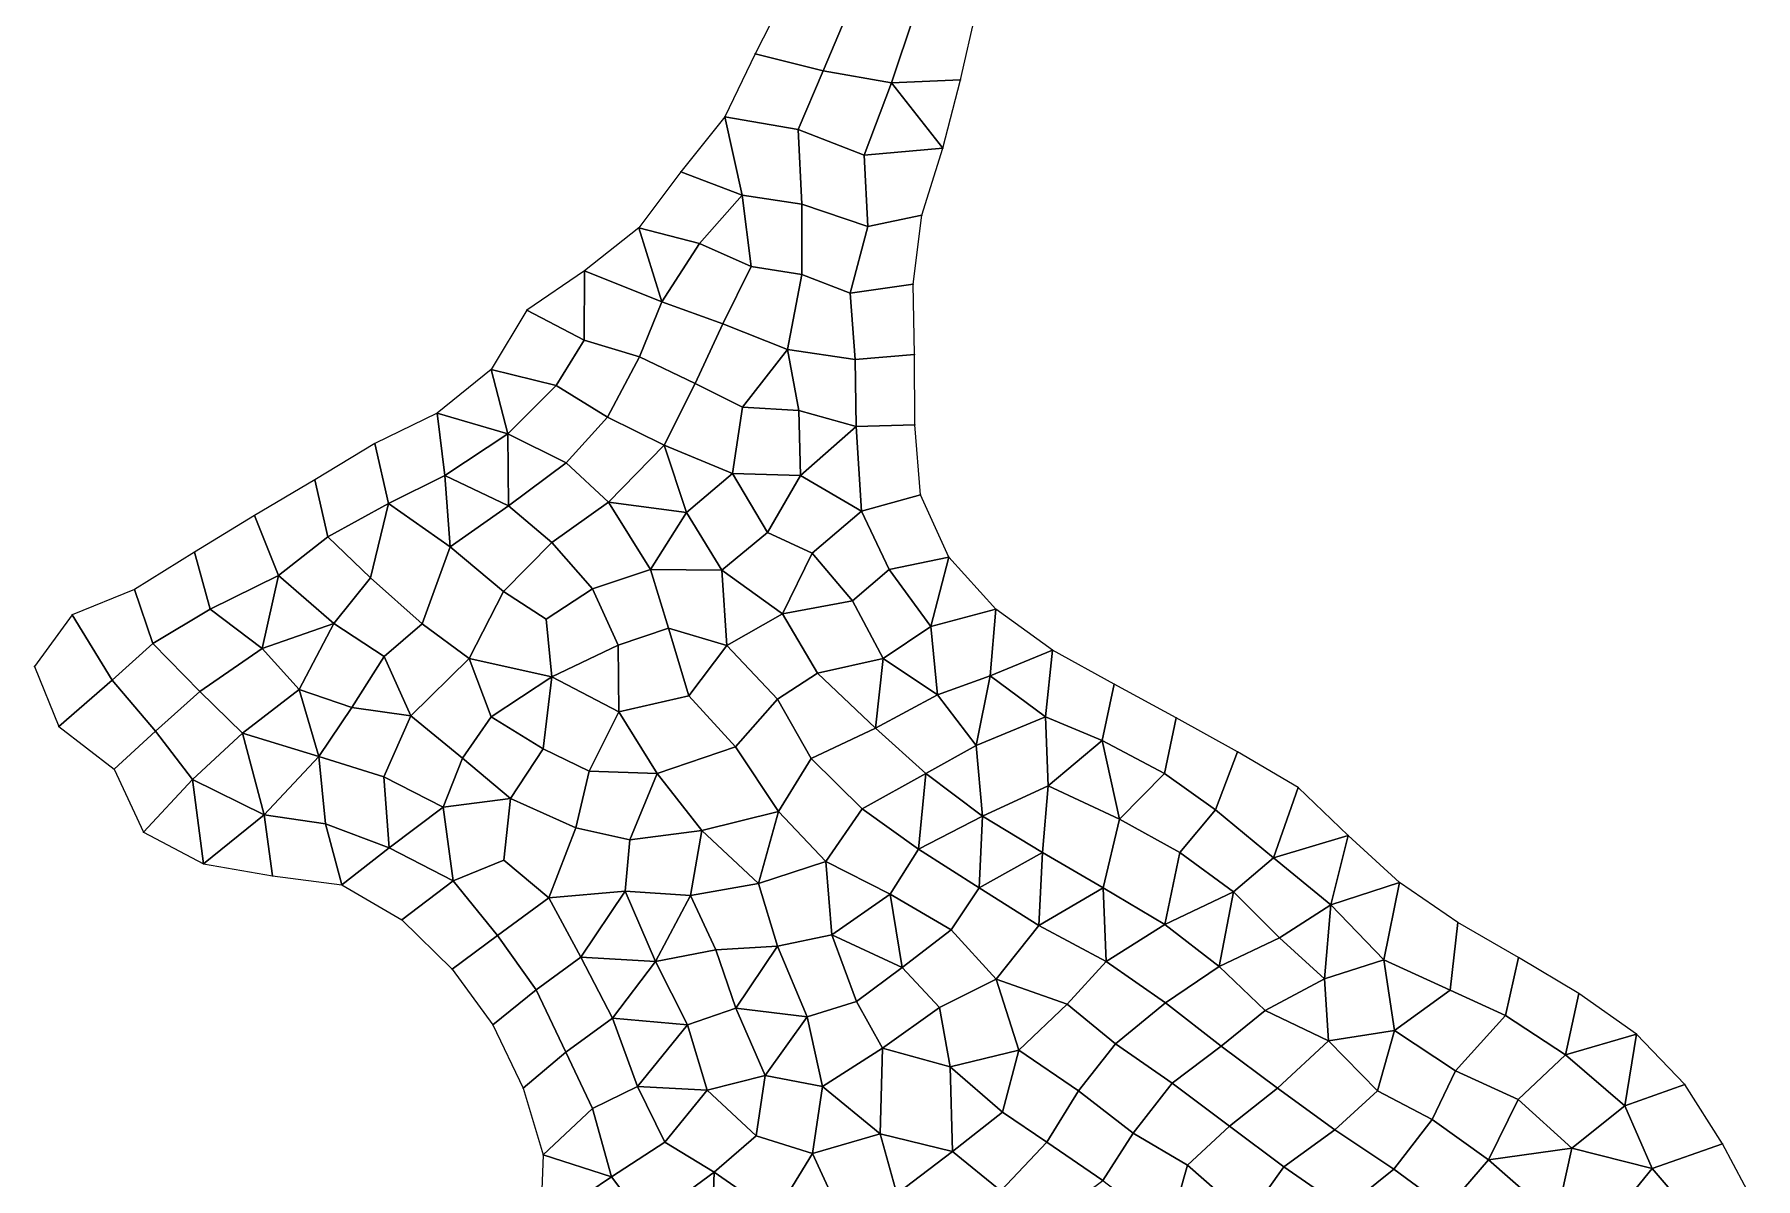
# Model space of a CAD drawing. Extents: x 727294 to 731543, y 8575035 to 8579824.
# Drawn here: x 728320.4 to 728809.6, y 8576344.3 to 8576669.4 of the extents above; entities that cross this region are included whole.
import ezdxf

# ---------------------------------------------------------------- set-up
doc = ezdxf.new("R2010")
doc.units = 0
for name, color, linetype in [('MESH_BOUND', 25, 'CONTINUOUS'), ('MESH_ELEMS', 250, 'CONTINUOUS'), ('MESH_NODES', 18, 'CONTINUOUS')]:
    doc.layers.add(name, color=color, linetype=linetype)

msp = doc.modelspace()

# ---------------------------------------------------------------- linework, layer by layer
at = {"layer": 'MESH_BOUND', "color": 25}
for points in [[(728534.24, 8576681.59, 38.17), (728525.22, 8576663.92, 38.17)], [(728583.65, 8576656.45, 34.54), (728588.06, 8576675.96, 34.97)], [(728525.22, 8576663.92, 38.17), (728516.64, 8576645.94, 38.17)], [(728578.57, 8576637.11, 33.85), (728583.65, 8576656.45, 34.54)], [(728516.64, 8576645.94, 38.17), (728504.17, 8576630.36, 38.17)], [(728572.63, 8576618.02, 34.64), (728578.57, 8576637.11, 33.85)], [(728504.17, 8576630.36, 38.17), (728492.21, 8576614.46, 38.17)], [(728570.19, 8576598.43, 35.45), (728572.63, 8576618.02, 34.64)], [(728492.21, 8576614.46, 38.17), (728476.78, 8576602.19, 38.17)], [(728476.78, 8576602.19, 38.17), (728460.33, 8576591.06, 38.17)], [(728570.52, 8576578.43, 36.17), (728570.19, 8576598.43, 35.45)], [(728460.33, 8576591.06, 38.17), (728450.26, 8576574.16, 38.17)], [(728570.66, 8576558.43, 37.2), (728570.52, 8576578.43, 36.17)], [(728450.26, 8576574.16, 38.17), (728434.88, 8576561.75, 38.17)], [(728434.88, 8576561.75, 38.17), (728417.2, 8576553.18, 38.17)], [(728572.26, 8576538.54, 38.16), (728570.66, 8576558.43, 37.2)], [(728417.2, 8576553.18, 38.17), (728400.13, 8576542.86, 38.17)], [(728400.13, 8576542.86, 38.17), (728382.93, 8576532.73, 38.17)], [(728580.3, 8576520.87, 38.17), (728572.26, 8576538.54, 38.16)], [(728382.93, 8576532.73, 38.17), (728365.88, 8576522.28, 38.17)], [(728365.88, 8576522.28, 38.17), (728348.91, 8576511.68, 38.17)], [(728593.68, 8576506.11, 38.08), (728580.3, 8576520.87, 38.17)], [(728348.91, 8576511.68, 38.17), (728331.19, 8576504.53, 38.17)], [(728331.19, 8576504.53, 38.17), (728320.42, 8576489.77, 38.17)], [(728609.8, 8576494.49, 38.17), (728593.68, 8576506.11, 38.08)], [(728627.31, 8576484.84, 38.17), (728609.8, 8576494.49, 38.17)], [(728320.42, 8576489.77, 38.17), (728327.36, 8576472.81, 38.17)], [(728644.87, 8576475.26, 38.17), (728627.31, 8576484.84, 38.17)], [(728662.36, 8576465.57, 38.17), (728644.87, 8576475.26, 38.17)], [(728327.36, 8576472.81, 38.17), (728343.11, 8576460.69, 38.17)], [(728679.62, 8576455.47, 38.17), (728662.36, 8576465.57, 38.17)], [(728343.11, 8576460.69, 38.17), (728351.38, 8576442.78, 38.17)], [(728693.82, 8576441.82, 38.17), (728679.62, 8576455.47, 38.17)], [(728351.38, 8576442.78, 38.17), (728368.47, 8576433.79, 38.17)], [(728708.42, 8576428.41, 38.17), (728693.82, 8576441.82, 38.17)], [(728368.47, 8576433.79, 38.17), (728388.08, 8576430.32, 38.17)], [(728388.08, 8576430.32, 38.17), (728407.81, 8576427.78, 38.17)], [(728407.81, 8576427.78, 38.17), (728424.88, 8576417.88, 38.17)], [(728724.92, 8576417.13, 38.17), (728708.42, 8576428.41, 38.17)], [(728424.88, 8576417.88, 38.17), (728439.13, 8576403.86, 38.17)], [(728742.24, 8576407.16, 38.17), (728724.92, 8576417.13, 38.17)], [(728759.39, 8576396.89, 38.17), (728742.24, 8576407.16, 38.17)], [(728439.13, 8576403.86, 38.17), (728450.73, 8576387.98, 38.17)], [(728775.7, 8576385.34, 38.17), (728759.39, 8576396.89, 38.17)], [(728450.73, 8576387.98, 38.17), (728459.29, 8576370.01, 38.17)], [(728789.47, 8576371.05, 38.17), (728775.7, 8576385.34, 38.17)], [(728800.16, 8576354.23, 38.17), (728789.47, 8576371.05, 38.17)], [(728459.29, 8576370.01, 38.17), (728465, 8576351.09, 38.17)], [(728465, 8576351.09, 38.17), (728464.26, 8576331.22, 38.17)], [(728809.59, 8576336.59, 38.17), (728800.16, 8576354.23, 38.17)]]:
    msp.add_polyline3d(points, dxfattribs=at)
at = {"layer": 'MESH_ELEMS', "color": 179}
for points in [[(728544.61, 8576659.05, 35.51), (728552.16, 8576676.9, 35.82), (728534.24, 8576681.59, 38.17), (728525.22, 8576663.92, 38.17)], [(728564.04, 8576655.64, 36.43), (728570.48, 8576674.85, 34.1), (728552.16, 8576676.9, 35.82), (728544.61, 8576659.05, 35.51)], [(728583.65, 8576656.45, 34.54), (728588.06, 8576675.96, 34.97), (728570.48, 8576674.85, 34.1), (728564.04, 8576655.64, 36.43)], [(728537.49, 8576642.39, 35.45), (728544.61, 8576659.05, 35.51), (728525.22, 8576663.92, 38.17), (728516.64, 8576645.94, 38.17)], [(728556.24, 8576635.09, 38.11), (728564.04, 8576655.64, 36.43), (728544.61, 8576659.05, 35.51), (728537.49, 8576642.39, 35.45)], [(728564.04, 8576655.64, 36.43), (728556.24, 8576635.09, 38.11), (728578.57, 8576637.11, 33.85), (728564.04, 8576655.64, 36.43)], [(728578.57, 8576637.11, 33.85), (728583.65, 8576656.45, 34.54), (728564.04, 8576655.64, 36.43), (728578.57, 8576637.11, 33.85)], [(728516.64, 8576645.94, 38.17), (728504.17, 8576630.36, 38.17), (728521.61, 8576623.7, 36.5), (728516.64, 8576645.94, 38.17)], [(728521.61, 8576623.7, 36.5), (728538.53, 8576621.17, 35.48), (728537.49, 8576642.39, 35.45), (728516.64, 8576645.94, 38.17)], [(728538.53, 8576621.17, 35.48), (728557.25, 8576614.8, 36.36), (728556.24, 8576635.09, 38.11), (728537.49, 8576642.39, 35.45)], [(728572.63, 8576618.02, 34.64), (728578.57, 8576637.11, 33.85), (728556.24, 8576635.09, 38.11), (728557.25, 8576614.8, 36.36)], [(728509.43, 8576609.96, 38.15), (728521.61, 8576623.7, 36.5), (728504.17, 8576630.36, 38.17), (728492.21, 8576614.46, 38.17)], [(728521.61, 8576623.7, 36.5), (728509.43, 8576609.96, 38.15), (728524.08, 8576603.5, 34.96), (728521.61, 8576623.7, 36.5)], [(728538.53, 8576621.17, 35.48), (728521.61, 8576623.7, 36.5), (728524.08, 8576603.5, 34.96), (728538.55, 8576601.15, 34.78)], [(728538.55, 8576601.15, 34.78), (728552.31, 8576595.86, 37.65), (728557.25, 8576614.8, 36.36), (728538.53, 8576621.17, 35.48)], [(728557.25, 8576614.8, 36.36), (728552.31, 8576595.86, 37.65), (728570.19, 8576598.43, 35.45), (728572.63, 8576618.02, 34.64)], [(728498.71, 8576593.4, 38.15), (728492.21, 8576614.46, 38.17), (728476.78, 8576602.19, 38.17), (728498.71, 8576593.4, 38.15)], [(728492.21, 8576614.46, 38.17), (728498.71, 8576593.4, 38.15), (728509.43, 8576609.96, 38.15), (728492.21, 8576614.46, 38.17)], [(728516.1, 8576587.2, 35.23), (728524.08, 8576603.5, 34.96), (728509.43, 8576609.96, 38.15), (728498.71, 8576593.4, 38.15)], [(728476.78, 8576602.19, 38.17), (728460.33, 8576591.06, 38.17), (728476.71, 8576582.49, 38.17), (728476.78, 8576602.19, 38.17)], [(728476.71, 8576582.49, 38.17), (728492.43, 8576577.78, 35.6), (728498.71, 8576593.4, 38.15), (728476.78, 8576602.19, 38.17)], [(728534.45, 8576579.87, 34.72), (728538.55, 8576601.15, 34.78), (728524.08, 8576603.5, 34.96), (728516.1, 8576587.2, 35.23)], [(728552.31, 8576595.86, 37.65), (728538.55, 8576601.15, 34.78), (728534.45, 8576579.87, 34.72), (728553.64, 8576577.05, 37.8)], [(728570.52, 8576578.43, 36.17), (728570.19, 8576598.43, 35.45), (728552.31, 8576595.86, 37.65), (728553.64, 8576577.05, 37.8)], [(728468.69, 8576569.67, 38.16), (728476.71, 8576582.49, 38.17), (728460.33, 8576591.06, 38.17), (728450.26, 8576574.16, 38.17)], [(728492.43, 8576577.78, 35.6), (728508.17, 8576570.25, 35.05), (728516.1, 8576587.2, 35.23), (728498.71, 8576593.4, 38.15)], [(728521.64, 8576563.52, 35.15), (728534.45, 8576579.87, 34.72), (728516.1, 8576587.2, 35.23), (728508.17, 8576570.25, 35.05)], [(728483.34, 8576560.69, 35.64), (728492.43, 8576577.78, 35.6), (728476.71, 8576582.49, 38.17), (728468.69, 8576569.67, 38.16)], [(728499.38, 8576552.68, 35.4), (728508.17, 8576570.25, 35.05), (728492.43, 8576577.78, 35.6), (728483.34, 8576560.69, 35.64)], [(728534.45, 8576579.87, 34.72), (728521.64, 8576563.52, 35.15), (728537.64, 8576562.5, 34.74), (728534.45, 8576579.87, 34.72)], [(728537.64, 8576562.5, 34.74), (728553.99, 8576558, 38.07), (728553.64, 8576577.05, 37.8), (728534.45, 8576579.87, 34.72)], [(728570.66, 8576558.43, 37.2), (728570.52, 8576578.43, 36.17), (728553.64, 8576577.05, 37.8), (728553.99, 8576558, 38.07)], [(728454.99, 8576555.89, 38.12), (728450.26, 8576574.16, 38.17), (728434.88, 8576561.75, 38.17), (728454.99, 8576555.89, 38.12)], [(728450.26, 8576574.16, 38.17), (728454.99, 8576555.89, 38.12), (728468.69, 8576569.67, 38.16), (728450.26, 8576574.16, 38.17)], [(728471.52, 8576547.67, 35.75), (728483.34, 8576560.69, 35.64), (728468.69, 8576569.67, 38.16), (728454.99, 8576555.89, 38.12)], [(728499.38, 8576552.68, 35.4), (728518.8, 8576544.66, 34.99), (728521.64, 8576563.52, 35.15), (728508.17, 8576570.25, 35.05)], [(728437.03, 8576544.11, 38.17), (728434.88, 8576561.75, 38.17), (728417.2, 8576553.18, 38.17), (728421.04, 8576536.14, 38.17)], [(728434.88, 8576561.75, 38.17), (728437.03, 8576544.11, 38.17), (728454.99, 8576555.89, 38.12), (728434.88, 8576561.75, 38.17)], [(728538.12, 8576544.06, 35.57), (728537.64, 8576562.5, 34.74), (728521.64, 8576563.52, 35.15), (728518.8, 8576544.66, 34.99)], [(728538.12, 8576544.06, 35.57), (728553.99, 8576558, 38.07), (728537.64, 8576562.5, 34.74), (728538.12, 8576544.06, 35.57)], [(728483.34, 8576560.69, 35.64), (728471.52, 8576547.67, 35.75), (728483.54, 8576536.5, 35.75), (728499.38, 8576552.68, 35.4)], [(728555.48, 8576533.91, 38.11), (728553.99, 8576558, 38.07), (728538.12, 8576544.06, 35.57), (728555.48, 8576533.91, 38.11)], [(728572.26, 8576538.54, 38.16), (728570.66, 8576558.43, 37.2), (728553.99, 8576558, 38.07), (728555.48, 8576533.91, 38.11)], [(728400.13, 8576542.86, 38.17), (728403.81, 8576526.65, 38.17), (728421.04, 8576536.14, 38.17), (728417.2, 8576553.18, 38.17)], [(728454.99, 8576555.89, 38.12), (728437.03, 8576544.11, 38.17), (728455.16, 8576535.46, 35.99), (728454.99, 8576555.89, 38.12)], [(728455.16, 8576535.46, 35.99), (728471.52, 8576547.67, 35.75), (728454.99, 8576555.89, 38.12), (728455.16, 8576535.46, 35.99)], [(728499.38, 8576552.68, 35.4), (728483.54, 8576536.5, 35.75), (728505.75, 8576533.56, 35.22), (728499.38, 8576552.68, 35.4)], [(728499.38, 8576552.68, 35.4), (728505.75, 8576533.56, 35.22), (728518.8, 8576544.66, 34.99), (728499.38, 8576552.68, 35.4)], [(728467.48, 8576525.06, 35.63), (728483.54, 8576536.5, 35.75), (728471.52, 8576547.67, 35.75), (728455.16, 8576535.46, 35.99)], [(728382.93, 8576532.73, 38.17), (728389.83, 8576515.7, 38.17), (728403.81, 8576526.65, 38.17), (728400.13, 8576542.86, 38.17)], [(728438.6, 8576523.8, 37.67), (728437.03, 8576544.11, 38.17), (728421.04, 8576536.14, 38.17), (728438.6, 8576523.8, 37.67)], [(728438.6, 8576523.8, 37.67), (728455.16, 8576535.46, 35.99), (728437.03, 8576544.11, 38.17), (728438.6, 8576523.8, 37.67)], [(728528.81, 8576527.9, 35.21), (728518.8, 8576544.66, 34.99), (728505.75, 8576533.56, 35.22), (728515.76, 8576517.15, 35.17)], [(728518.8, 8576544.66, 34.99), (728528.81, 8576527.9, 35.21), (728538.12, 8576544.06, 35.57), (728518.8, 8576544.66, 34.99)], [(728538.12, 8576544.06, 35.57), (728528.81, 8576527.9, 35.21), (728541.49, 8576521.97, 35.83), (728555.48, 8576533.91, 38.11)], [(728563.35, 8576517.41, 38.16), (728580.3, 8576520.87, 38.17), (728572.26, 8576538.54, 38.16), (728555.48, 8576533.91, 38.11)], [(728365.88, 8576522.28, 38.17), (728370.41, 8576506.11, 38.17), (728389.83, 8576515.7, 38.17), (728382.93, 8576532.73, 38.17)], [(728415.98, 8576515, 38.17), (728421.04, 8576536.14, 38.17), (728403.81, 8576526.65, 38.17), (728415.98, 8576515, 38.17)], [(728438.6, 8576523.8, 37.67), (728421.04, 8576536.14, 38.17), (728415.98, 8576515, 38.17), (728430.66, 8576501.95, 37.78)], [(728453.73, 8576511.14, 35.61), (728467.48, 8576525.06, 35.63), (728455.16, 8576535.46, 35.99), (728438.6, 8576523.8, 37.67)], [(728479.08, 8576511.89, 35.48), (728495.49, 8576517.33, 35.4), (728483.54, 8576536.5, 35.75), (728467.48, 8576525.06, 35.63)], [(728505.75, 8576533.56, 35.22), (728483.54, 8576536.5, 35.75), (728495.49, 8576517.33, 35.4), (728505.75, 8576533.56, 35.22)], [(728515.76, 8576517.15, 35.17), (728505.75, 8576533.56, 35.22), (728495.49, 8576517.33, 35.4), (728515.76, 8576517.15, 35.17)], [(728563.35, 8576517.41, 38.16), (728555.48, 8576533.91, 38.11), (728541.49, 8576521.97, 35.83), (728552.91, 8576508.48, 37.7)], [(728533.06, 8576504.75, 35.67), (728541.49, 8576521.97, 35.83), (728528.81, 8576527.9, 35.21), (728515.76, 8576517.15, 35.17)], [(728370.41, 8576506.11, 38.17), (728365.88, 8576522.28, 38.17), (728348.91, 8576511.68, 38.17), (728354.04, 8576496.38, 38.17)], [(728405.48, 8576502.06, 38.17), (728415.98, 8576515, 38.17), (728403.81, 8576526.65, 38.17), (728389.83, 8576515.7, 38.17)], [(728430.66, 8576501.95, 37.78), (728443.97, 8576492.1, 35.64), (728453.73, 8576511.14, 35.61), (728438.6, 8576523.8, 37.67)], [(728465.91, 8576503.22, 35.55), (728479.08, 8576511.89, 35.48), (728467.48, 8576525.06, 35.63), (728453.73, 8576511.14, 35.61)], [(728479.08, 8576511.89, 35.48), (728486.36, 8576495.83, 35.81), (728500.67, 8576500.72, 35.85), (728495.49, 8576517.33, 35.4)], [(728515.76, 8576517.15, 35.17), (728495.49, 8576517.33, 35.4), (728500.67, 8576500.72, 35.85), (728517.25, 8576495.77, 35.8)], [(728533.06, 8576504.75, 35.67), (728552.91, 8576508.48, 37.7), (728541.49, 8576521.97, 35.83), (728533.06, 8576504.75, 35.67)], [(728575.17, 8576501.16, 38.05), (728563.35, 8576517.41, 38.16), (728552.91, 8576508.48, 37.7), (728561.64, 8576492.06, 35.32)], [(728563.35, 8576517.41, 38.16), (728575.17, 8576501.16, 38.05), (728580.3, 8576520.87, 38.17), (728563.35, 8576517.41, 38.16)], [(728575.17, 8576501.16, 38.05), (728593.68, 8576506.11, 38.08), (728580.3, 8576520.87, 38.17), (728575.17, 8576501.16, 38.05)], [(728385.16, 8576494.97, 38.17), (728389.83, 8576515.7, 38.17), (728370.41, 8576506.11, 38.17), (728385.16, 8576494.97, 38.17)], [(728385.16, 8576494.97, 38.17), (728405.48, 8576502.06, 38.17), (728389.83, 8576515.7, 38.17), (728385.16, 8576494.97, 38.17)], [(728415.98, 8576515, 38.17), (728405.48, 8576502.06, 38.17), (728419.85, 8576492.63, 38.17), (728430.66, 8576501.95, 37.78)], [(728533.06, 8576504.75, 35.67), (728515.76, 8576517.15, 35.17), (728517.25, 8576495.77, 35.8), (728533.06, 8576504.75, 35.67)], [(728354.04, 8576496.38, 38.17), (728348.91, 8576511.68, 38.17), (728331.19, 8576504.53, 38.17), (728342.54, 8576485.89, 38.17)], [(728465.91, 8576503.22, 35.55), (728453.73, 8576511.14, 35.61), (728443.97, 8576492.1, 35.64), (728467.44, 8576486.92, 35.83)], [(728465.91, 8576503.22, 35.55), (728467.44, 8576486.92, 35.83), (728486.36, 8576495.83, 35.81), (728479.08, 8576511.89, 35.48)], [(728552.91, 8576508.48, 37.7), (728533.06, 8576504.75, 35.67), (728542.96, 8576487.88, 35.79), (728561.64, 8576492.06, 35.32)], [(728342.54, 8576485.89, 38.17), (728331.19, 8576504.53, 38.17), (728320.42, 8576489.77, 38.17), (728327.36, 8576472.81, 38.17)], [(728367.44, 8576482.73, 38.17), (728385.16, 8576494.97, 38.17), (728370.41, 8576506.11, 38.17), (728354.04, 8576496.38, 38.17)], [(728531.58, 8576480.52, 35.88), (728542.96, 8576487.88, 35.79), (728533.06, 8576504.75, 35.67), (728517.25, 8576495.77, 35.8)], [(728592.03, 8576487.18, 38.15), (728593.68, 8576506.11, 38.08), (728575.17, 8576501.16, 38.05), (728577.11, 8576481.75, 35.25)], [(728609.8, 8576494.49, 38.17), (728593.68, 8576506.11, 38.08), (728592.03, 8576487.18, 38.15), (728609.8, 8576494.49, 38.17)], [(728385.16, 8576494.97, 38.17), (728395.67, 8576483.26, 38.17), (728405.48, 8576502.06, 38.17), (728385.16, 8576494.97, 38.17)], [(728419.85, 8576492.63, 38.17), (728405.48, 8576502.06, 38.17), (728395.67, 8576483.26, 38.17), (728410.61, 8576478.2, 38.17)], [(728443.97, 8576492.1, 35.64), (728430.66, 8576501.95, 37.78), (728419.85, 8576492.63, 38.17), (728427.42, 8576475.84, 38.17)], [(728486.36, 8576495.83, 35.81), (728486.53, 8576476.98, 35.87), (728506.39, 8576481.44, 35.88), (728500.67, 8576500.72, 35.85)], [(728506.39, 8576481.44, 35.88), (728517.25, 8576495.77, 35.8), (728500.67, 8576500.72, 35.85), (728506.39, 8576481.44, 35.88)], [(728577.11, 8576481.75, 35.25), (728575.17, 8576501.16, 38.05), (728561.64, 8576492.06, 35.32), (728577.11, 8576481.75, 35.25)], [(728354.8, 8576471.41, 38.17), (728367.44, 8576482.73, 38.17), (728354.04, 8576496.38, 38.17), (728342.54, 8576485.89, 38.17)], [(728379.53, 8576470.89, 38.17), (728395.67, 8576483.26, 38.17), (728385.16, 8576494.97, 38.17), (728367.44, 8576482.73, 38.17)], [(728486.36, 8576495.83, 35.81), (728467.44, 8576486.92, 35.83), (728486.53, 8576476.98, 35.87), (728486.36, 8576495.83, 35.81)], [(728531.58, 8576480.52, 35.88), (728517.25, 8576495.77, 35.8), (728506.39, 8576481.44, 35.88), (728519.69, 8576466.97, 36.02)], [(728607.75, 8576475.54, 38.17), (728609.8, 8576494.49, 38.17), (728592.03, 8576487.18, 38.15), (728607.75, 8576475.54, 38.17)], [(728607.75, 8576475.54, 38.17), (728623.89, 8576468.75, 38.17), (728627.31, 8576484.84, 38.17), (728609.8, 8576494.49, 38.17)], [(728419.85, 8576492.63, 38.17), (728410.61, 8576478.2, 38.17), (728427.42, 8576475.84, 38.17), (728419.85, 8576492.63, 38.17)], [(728427.42, 8576475.84, 38.17), (728442.06, 8576463.76, 38.06), (728450.19, 8576475.48, 35.91), (728443.97, 8576492.1, 35.64)], [(728467.44, 8576486.92, 35.83), (728443.97, 8576492.1, 35.64), (728450.19, 8576475.48, 35.91), (728467.44, 8576486.92, 35.83)], [(728559.51, 8576472.34, 35.24), (728561.64, 8576492.06, 35.32), (728542.96, 8576487.88, 35.79), (728559.51, 8576472.34, 35.24)], [(728561.64, 8576492.06, 35.32), (728559.51, 8576472.34, 35.24), (728577.11, 8576481.75, 35.25), (728561.64, 8576492.06, 35.32)], [(728342.54, 8576485.89, 38.17), (728327.36, 8576472.81, 38.17), (728343.11, 8576460.69, 38.17), (728354.8, 8576471.41, 38.17)], [(728395.67, 8576483.26, 38.17), (728379.53, 8576470.89, 38.17), (728401.26, 8576464.29, 38.17), (728395.67, 8576483.26, 38.17)], [(728401.26, 8576464.29, 38.17), (728410.61, 8576478.2, 38.17), (728395.67, 8576483.26, 38.17), (728401.26, 8576464.29, 38.17)], [(728450.19, 8576475.48, 35.91), (728465, 8576466.47, 35.87), (728467.44, 8576486.92, 35.83), (728450.19, 8576475.48, 35.91)], [(728465, 8576466.47, 35.87), (728478.08, 8576460.06, 35.88), (728486.53, 8576476.98, 35.87), (728467.44, 8576486.92, 35.83)], [(728541.16, 8576463.65, 35.97), (728559.51, 8576472.34, 35.24), (728542.96, 8576487.88, 35.79), (728531.58, 8576480.52, 35.88)], [(728577.11, 8576481.75, 35.25), (728588.09, 8576467.34, 37.06), (728592.03, 8576487.18, 38.15), (728577.11, 8576481.75, 35.25)], [(728607.75, 8576475.54, 38.17), (728592.03, 8576487.18, 38.15), (728588.09, 8576467.34, 37.06), (728607.75, 8576475.54, 38.17)], [(728623.89, 8576468.75, 38.17), (728641.63, 8576459.4, 38.17), (728644.87, 8576475.26, 38.17), (728627.31, 8576484.84, 38.17)], [(728354.8, 8576471.41, 38.17), (728365.32, 8576457.68, 38.17), (728379.53, 8576470.89, 38.17), (728367.44, 8576482.73, 38.17)], [(728419.76, 8576458.49, 38.17), (728427.42, 8576475.84, 38.17), (728410.61, 8576478.2, 38.17), (728401.26, 8576464.29, 38.17)], [(728497.42, 8576459.39, 35.87), (728519.69, 8576466.97, 36.02), (728506.39, 8576481.44, 35.88), (728486.53, 8576476.98, 35.87)], [(728519.69, 8576466.97, 36.02), (728531.9, 8576448.61, 36.15), (728541.16, 8576463.65, 35.97), (728531.58, 8576480.52, 35.88)], [(728577.11, 8576481.75, 35.25), (728559.51, 8576472.34, 35.24), (728573.78, 8576459.46, 35.19), (728588.09, 8576467.34, 37.06)], [(728436.56, 8576449.86, 38.17), (728442.06, 8576463.76, 38.06), (728427.42, 8576475.84, 38.17), (728419.76, 8576458.49, 38.17)], [(728465, 8576466.47, 35.87), (728450.19, 8576475.48, 35.91), (728442.06, 8576463.76, 38.06), (728455.73, 8576452.27, 36.96)], [(728497.42, 8576459.39, 35.87), (728486.53, 8576476.98, 35.87), (728478.08, 8576460.06, 35.88), (728497.42, 8576459.39, 35.87)], [(728608.52, 8576455.93, 38.03), (728607.75, 8576475.54, 38.17), (728588.09, 8576467.34, 37.06), (728589.91, 8576447.28, 35.6)], [(728623.89, 8576468.75, 38.17), (728607.75, 8576475.54, 38.17), (728608.52, 8576455.93, 38.03), (728623.89, 8576468.75, 38.17)], [(728662.36, 8576465.57, 38.17), (728644.87, 8576475.26, 38.17), (728641.63, 8576459.4, 38.17), (728656.1, 8576449.1, 38.17)], [(728343.11, 8576460.69, 38.17), (728351.38, 8576442.78, 38.17), (728365.32, 8576457.68, 38.17), (728354.8, 8576471.41, 38.17)], [(728365.32, 8576457.68, 38.17), (728385.72, 8576447.69, 38.17), (728379.53, 8576470.89, 38.17), (728365.32, 8576457.68, 38.17)], [(728379.53, 8576470.89, 38.17), (728385.72, 8576447.69, 38.17), (728401.26, 8576464.29, 38.17), (728379.53, 8576470.89, 38.17)], [(728555.66, 8576449.37, 36.07), (728573.78, 8576459.46, 35.19), (728559.51, 8576472.34, 35.24), (728541.16, 8576463.65, 35.97)], [(728628.84, 8576446.4, 36.16), (728623.89, 8576468.75, 38.17), (728608.52, 8576455.93, 38.03), (728628.84, 8576446.4, 36.16)], [(728628.84, 8576446.4, 36.16), (728641.63, 8576459.4, 38.17), (728623.89, 8576468.75, 38.17), (728628.84, 8576446.4, 36.16)], [(728403.11, 8576445.15, 38.17), (728401.26, 8576464.29, 38.17), (728385.72, 8576447.69, 38.17), (728403.11, 8576445.15, 38.17)], [(728403.11, 8576445.15, 38.17), (728421.29, 8576438.32, 38.17), (728419.76, 8576458.49, 38.17), (728401.26, 8576464.29, 38.17)], [(728436.56, 8576449.86, 38.17), (728455.73, 8576452.27, 36.96), (728442.06, 8576463.76, 38.06), (728436.56, 8576449.86, 38.17)], [(728478.08, 8576460.06, 35.88), (728465, 8576466.47, 35.87), (728455.73, 8576452.27, 36.96), (728474.27, 8576443.94, 35.88)], [(728519.69, 8576466.97, 36.02), (728497.42, 8576459.39, 35.87), (728510.07, 8576443.19, 36.08), (728531.9, 8576448.61, 36.15)], [(728555.66, 8576449.37, 36.07), (728541.16, 8576463.65, 35.97), (728531.9, 8576448.61, 36.15), (728545.38, 8576434.38, 36.05)], [(728573.78, 8576459.46, 35.19), (728589.91, 8576447.28, 35.6), (728588.09, 8576467.34, 37.06), (728573.78, 8576459.46, 35.19)], [(728679.62, 8576455.47, 38.17), (728662.36, 8576465.57, 38.17), (728656.1, 8576449.1, 38.17), (728672.58, 8576435.43, 38.17)], [(728489.63, 8576440.54, 35.89), (728497.42, 8576459.39, 35.87), (728478.08, 8576460.06, 35.88), (728474.27, 8576443.94, 35.88)], [(728489.63, 8576440.54, 35.89), (728510.07, 8576443.19, 36.08), (728497.42, 8576459.39, 35.87), (728489.63, 8576440.54, 35.89)], [(728571.66, 8576437.91, 35.63), (728573.78, 8576459.46, 35.19), (728555.66, 8576449.37, 36.07), (728571.66, 8576437.91, 35.63)], [(728573.78, 8576459.46, 35.19), (728571.66, 8576437.91, 35.63), (728589.91, 8576447.28, 35.6), (728573.78, 8576459.46, 35.19)], [(728645.96, 8576436.96, 37.92), (728656.1, 8576449.1, 38.17), (728641.63, 8576459.4, 38.17), (728628.84, 8576446.4, 36.16)], [(728365.32, 8576457.68, 38.17), (728351.38, 8576442.78, 38.17), (728368.47, 8576433.79, 38.17), (728365.32, 8576457.68, 38.17)], [(728368.47, 8576433.79, 38.17), (728385.72, 8576447.69, 38.17), (728365.32, 8576457.68, 38.17), (728368.47, 8576433.79, 38.17)], [(728419.76, 8576458.49, 38.17), (728421.29, 8576438.32, 38.17), (728436.56, 8576449.86, 38.17), (728419.76, 8576458.49, 38.17)], [(728608.52, 8576455.93, 38.03), (728589.91, 8576447.28, 35.6), (728606.97, 8576436.98, 35.88), (728608.52, 8576455.93, 38.03)], [(728606.97, 8576436.98, 35.88), (728624.14, 8576426.98, 35.9), (728628.84, 8576446.4, 36.16), (728608.52, 8576455.93, 38.03)], [(728679.62, 8576455.47, 38.17), (728672.58, 8576435.43, 38.17), (728693.82, 8576441.82, 38.17), (728679.62, 8576455.47, 38.17)], [(728421.29, 8576438.32, 38.17), (728439.44, 8576428.96, 38.17), (728436.56, 8576449.86, 38.17), (728421.29, 8576438.32, 38.17)], [(728453.81, 8576434.76, 38.17), (728455.73, 8576452.27, 36.96), (728436.56, 8576449.86, 38.17), (728439.44, 8576428.96, 38.17)], [(728453.81, 8576434.76, 38.17), (728466.63, 8576424.05, 38.17), (728474.27, 8576443.94, 35.88), (728455.73, 8576452.27, 36.96)], [(728563.61, 8576425.17, 35.28), (728571.66, 8576437.91, 35.63), (728555.66, 8576449.37, 36.07), (728545.38, 8576434.38, 36.05)], [(728661.25, 8576425.78, 38.16), (728672.58, 8576435.43, 38.17), (728656.1, 8576449.1, 38.17), (728645.96, 8576436.96, 37.92)], [(728385.72, 8576447.69, 38.17), (728368.47, 8576433.79, 38.17), (728388.08, 8576430.32, 38.17), (728385.72, 8576447.69, 38.17)], [(728403.11, 8576445.15, 38.17), (728385.72, 8576447.69, 38.17), (728388.08, 8576430.32, 38.17), (728407.81, 8576427.78, 38.17)], [(728403.11, 8576445.15, 38.17), (728407.81, 8576427.78, 38.17), (728421.29, 8576438.32, 38.17), (728403.11, 8576445.15, 38.17)], [(728531.9, 8576448.61, 36.15), (728510.07, 8576443.19, 36.08), (728526.2, 8576428.14, 36.08), (728531.9, 8576448.61, 36.15)], [(728545.38, 8576434.38, 36.05), (728531.9, 8576448.61, 36.15), (728526.2, 8576428.14, 36.08), (728545.38, 8576434.38, 36.05)], [(728589.91, 8576447.28, 35.6), (728571.66, 8576437.91, 35.63), (728588.92, 8576426.95, 35.13), (728589.91, 8576447.28, 35.6)], [(728606.97, 8576436.98, 35.88), (728589.91, 8576447.28, 35.6), (728588.92, 8576426.95, 35.13), (728606.97, 8576436.98, 35.88)], [(728645.96, 8576436.96, 37.92), (728628.84, 8576446.4, 36.16), (728624.14, 8576426.98, 35.9), (728641.69, 8576416.55, 36.09)], [(728488.28, 8576425.97, 35.97), (728489.63, 8576440.54, 35.89), (728474.27, 8576443.94, 35.88), (728466.63, 8576424.05, 38.17)], [(728506.89, 8576424.71, 36.08), (728510.07, 8576443.19, 36.08), (728489.63, 8576440.54, 35.89), (728488.28, 8576425.97, 35.97)], [(728506.89, 8576424.71, 36.08), (728526.2, 8576428.14, 36.08), (728510.07, 8576443.19, 36.08), (728506.89, 8576424.71, 36.08)], [(728693.82, 8576441.82, 38.17), (728672.58, 8576435.43, 38.17), (728688.84, 8576422.14, 38.17), (728693.82, 8576441.82, 38.17)], [(728688.84, 8576422.14, 38.17), (728708.42, 8576428.41, 38.17), (728693.82, 8576441.82, 38.17), (728688.84, 8576422.14, 38.17)], [(728421.29, 8576438.32, 38.17), (728407.81, 8576427.78, 38.17), (728424.88, 8576417.88, 38.17), (728439.44, 8576428.96, 38.17)], [(728453.81, 8576434.76, 38.17), (728439.44, 8576428.96, 38.17), (728452.05, 8576413.41, 38.17), (728466.63, 8576424.05, 38.17)], [(728526.2, 8576428.14, 36.08), (728531.61, 8576410.34, 36.01), (728547.04, 8576413.59, 35.86), (728545.38, 8576434.38, 36.05)], [(728563.61, 8576425.17, 35.28), (728545.38, 8576434.38, 36.05), (728547.04, 8576413.59, 35.86), (728563.61, 8576425.17, 35.28)], [(728581.01, 8576414.98, 35.13), (728588.92, 8576426.95, 35.13), (728571.66, 8576437.91, 35.63), (728563.61, 8576425.17, 35.28)], [(728606.97, 8576436.98, 35.88), (728588.92, 8576426.95, 35.13), (728605.84, 8576416.21, 35.55), (728606.97, 8576436.98, 35.88)], [(728624.14, 8576426.98, 35.9), (728606.97, 8576436.98, 35.88), (728605.84, 8576416.21, 35.55), (728624.14, 8576426.98, 35.9)], [(728645.96, 8576436.96, 37.92), (728641.69, 8576416.55, 36.09), (728661.25, 8576425.78, 38.16), (728645.96, 8576436.96, 37.92)], [(728672.58, 8576435.43, 38.17), (728661.25, 8576425.78, 38.16), (728674.31, 8576412.74, 38.17), (728688.84, 8576422.14, 38.17)], [(728439.13, 8576403.86, 38.17), (728452.05, 8576413.41, 38.17), (728439.44, 8576428.96, 38.17), (728424.88, 8576417.88, 38.17)], [(728466.63, 8576424.05, 38.17), (728475.71, 8576407.27, 38.17), (728488.28, 8576425.97, 35.97), (728466.63, 8576424.05, 38.17)], [(728496.98, 8576406.01, 36.24), (728488.28, 8576425.97, 35.97), (728475.71, 8576407.27, 38.17), (728496.98, 8576406.01, 36.24)], [(728488.28, 8576425.97, 35.97), (728496.98, 8576406.01, 36.24), (728506.89, 8576424.71, 36.08), (728488.28, 8576425.97, 35.97)], [(728496.98, 8576406.01, 36.24), (728514.1, 8576409.35, 36.05), (728506.89, 8576424.71, 36.08), (728496.98, 8576406.01, 36.24)], [(728526.2, 8576428.14, 36.08), (728506.89, 8576424.71, 36.08), (728514.1, 8576409.35, 36.05), (728531.61, 8576410.34, 36.01)], [(728567.02, 8576404.33, 35.18), (728563.61, 8576425.17, 35.28), (728547.04, 8576413.59, 35.86), (728567.02, 8576404.33, 35.18)], [(728581.01, 8576414.98, 35.13), (728563.61, 8576425.17, 35.28), (728567.02, 8576404.33, 35.18), (728581.01, 8576414.98, 35.13)], [(728593.76, 8576400.96, 34.94), (728605.84, 8576416.21, 35.55), (728588.92, 8576426.95, 35.13), (728581.01, 8576414.98, 35.13)], [(728624.14, 8576426.98, 35.9), (728605.84, 8576416.21, 35.55), (728625, 8576406.03, 36), (728624.14, 8576426.98, 35.9)], [(728624.14, 8576426.98, 35.9), (728625, 8576406.03, 36), (728641.69, 8576416.55, 36.09), (728624.14, 8576426.98, 35.9)], [(728657.1, 8576404.54, 37.02), (728661.25, 8576425.78, 38.16), (728641.69, 8576416.55, 36.09), (728657.1, 8576404.54, 37.02)], [(728674.31, 8576412.74, 38.17), (728661.25, 8576425.78, 38.16), (728657.1, 8576404.54, 37.02), (728674.31, 8576412.74, 38.17)], [(728703.98, 8576406.47, 38.17), (728708.42, 8576428.41, 38.17), (728688.84, 8576422.14, 38.17), (728703.98, 8576406.47, 38.17)], [(728724.92, 8576417.13, 38.17), (728708.42, 8576428.41, 38.17), (728703.98, 8576406.47, 38.17), (728722.81, 8576397.87, 38.17)], [(728452.05, 8576413.41, 38.17), (728463.05, 8576397.99, 38.17), (728475.71, 8576407.27, 38.17), (728466.63, 8576424.05, 38.17)], [(728688.84, 8576422.14, 38.17), (728674.31, 8576412.74, 38.17), (728687.08, 8576401.06, 38.17), (728688.84, 8576422.14, 38.17)], [(728688.84, 8576422.14, 38.17), (728687.08, 8576401.06, 38.17), (728703.98, 8576406.47, 38.17), (728688.84, 8576422.14, 38.17)], [(728581.01, 8576414.98, 35.13), (728567.02, 8576404.33, 35.18), (728577.63, 8576392.93, 34.94), (728593.76, 8576400.96, 34.94)], [(728613.97, 8576393.87, 35.17), (728625, 8576406.03, 36), (728605.84, 8576416.21, 35.55), (728593.76, 8576400.96, 34.94)], [(728641.84, 8576394.24, 35.98), (728657.1, 8576404.54, 37.02), (728641.69, 8576416.55, 36.09), (728625, 8576406.03, 36)], [(728722.81, 8576397.87, 38.17), (728738.55, 8576390.65, 38.17), (728742.24, 8576407.16, 38.17), (728724.92, 8576417.13, 38.17)], [(728439.13, 8576403.86, 38.17), (728450.73, 8576387.98, 38.17), (728463.05, 8576397.99, 38.17), (728452.05, 8576413.41, 38.17)], [(728514.1, 8576409.35, 36.05), (728519.78, 8576392.71, 35.71), (728531.61, 8576410.34, 36.01), (728514.1, 8576409.35, 36.05)], [(728540.08, 8576390.31, 35.84), (728531.61, 8576410.34, 36.01), (728519.78, 8576392.71, 35.71), (728540.08, 8576390.31, 35.84)], [(728540.08, 8576390.31, 35.84), (728554.08, 8576394.66, 35.89), (728547.04, 8576413.59, 35.86), (728531.61, 8576410.34, 36.01)], [(728547.04, 8576413.59, 35.86), (728554.08, 8576394.66, 35.89), (728567.02, 8576404.33, 35.18), (728547.04, 8576413.59, 35.86)], [(728670.2, 8576392.11, 38.11), (728687.08, 8576401.06, 38.17), (728674.31, 8576412.74, 38.17), (728657.1, 8576404.54, 37.02)], [(728484.72, 8576389.92, 38.17), (728475.71, 8576407.27, 38.17), (728463.05, 8576397.99, 38.17), (728471.41, 8576380.23, 38.17)], [(728475.71, 8576407.27, 38.17), (728484.72, 8576389.92, 38.17), (728496.98, 8576406.01, 36.24), (728475.71, 8576407.27, 38.17)], [(728484.72, 8576389.92, 38.17), (728506.05, 8576388.01, 35.63), (728496.98, 8576406.01, 36.24), (728484.72, 8576389.92, 38.17)], [(728506.05, 8576388.01, 35.63), (728519.78, 8576392.71, 35.71), (728514.1, 8576409.35, 36.05), (728496.98, 8576406.01, 36.24)], [(728627.67, 8576382.65, 35.38), (728641.84, 8576394.24, 35.98), (728625, 8576406.03, 36), (728613.97, 8576393.87, 35.17)], [(728706.95, 8576386.36, 38.17), (728703.98, 8576406.47, 38.17), (728687.08, 8576401.06, 38.17), (728688.23, 8576383.48, 38.17)], [(728703.98, 8576406.47, 38.17), (728706.95, 8576386.36, 38.17), (728722.81, 8576397.87, 38.17), (728703.98, 8576406.47, 38.17)], [(728759.39, 8576396.89, 38.17), (728742.24, 8576407.16, 38.17), (728738.55, 8576390.65, 38.17), (728755.59, 8576379.5, 38.17)], [(728554.08, 8576394.66, 35.89), (728561.45, 8576381.39, 35.35), (728577.63, 8576392.93, 34.94), (728567.02, 8576404.33, 35.18)], [(728577.63, 8576392.93, 34.94), (728580.72, 8576376.06, 34.97), (728600.19, 8576380.85, 34.58), (728593.76, 8576400.96, 34.94)], [(728593.76, 8576400.96, 34.94), (728600.19, 8576380.85, 34.58), (728613.97, 8576393.87, 35.17), (728593.76, 8576400.96, 34.94)], [(728657.72, 8576381.93, 36.23), (728670.2, 8576392.11, 38.11), (728657.1, 8576404.54, 37.02), (728641.84, 8576394.24, 35.98)], [(728688.23, 8576383.48, 38.17), (728687.08, 8576401.06, 38.17), (728670.2, 8576392.11, 38.11), (728688.23, 8576383.48, 38.17)], [(728471.41, 8576380.23, 38.17), (728463.05, 8576397.99, 38.17), (728450.73, 8576387.98, 38.17), (728459.29, 8576370.01, 38.17)], [(728724.28, 8576374.93, 38.17), (728738.55, 8576390.65, 38.17), (728722.81, 8576397.87, 38.17), (728706.95, 8576386.36, 38.17)], [(728759.39, 8576396.89, 38.17), (728755.59, 8576379.5, 38.17), (728775.7, 8576385.34, 38.17), (728759.39, 8576396.89, 38.17)], [(728511.63, 8576369.47, 35.44), (728528.06, 8576373.61, 35.42), (728519.78, 8576392.71, 35.71), (728506.05, 8576388.01, 35.63)], [(728519.78, 8576392.71, 35.71), (728528.06, 8576373.61, 35.42), (728540.08, 8576390.31, 35.84), (728519.78, 8576392.71, 35.71)], [(728540.08, 8576390.31, 35.84), (728528.06, 8576373.61, 35.42), (728544.37, 8576370.47, 35.44), (728540.08, 8576390.31, 35.84)], [(728561.45, 8576381.39, 35.35), (728554.08, 8576394.66, 35.89), (728540.08, 8576390.31, 35.84), (728544.37, 8576370.47, 35.44)], [(728577.63, 8576392.93, 34.94), (728561.45, 8576381.39, 35.35), (728580.72, 8576376.06, 34.97), (728577.63, 8576392.93, 34.94)], [(728617.11, 8576369.22, 34.92), (728627.67, 8576382.65, 35.38), (728613.97, 8576393.87, 35.17), (728600.19, 8576380.85, 34.58)], [(728641.84, 8576394.24, 35.98), (728627.67, 8576382.65, 35.38), (728643.75, 8576371.42, 35.5), (728657.72, 8576381.93, 36.23)], [(728670.2, 8576392.11, 38.11), (728657.72, 8576381.93, 36.23), (728673.69, 8576370.05, 38.14), (728688.23, 8576383.48, 38.17)], [(728738.55, 8576390.65, 38.17), (728724.28, 8576374.93, 38.17), (728742.09, 8576366.83, 38.17), (728755.59, 8576379.5, 38.17)], [(728491.84, 8576370.53, 38.17), (728484.72, 8576389.92, 38.17), (728471.41, 8576380.23, 38.17), (728479.08, 8576364.22, 38.17)], [(728506.05, 8576388.01, 35.63), (728484.72, 8576389.92, 38.17), (728491.84, 8576370.53, 38.17), (728506.05, 8576388.01, 35.63)], [(728491.84, 8576370.53, 38.17), (728511.63, 8576369.47, 35.44), (728506.05, 8576388.01, 35.63), (728491.84, 8576370.53, 38.17)], [(728706.95, 8576386.36, 38.17), (728688.23, 8576383.48, 38.17), (728702.17, 8576369.25, 38.17), (728706.95, 8576386.36, 38.17)], [(728724.28, 8576374.93, 38.17), (728706.95, 8576386.36, 38.17), (728702.17, 8576369.25, 38.17), (728717.69, 8576361.08, 38.17)], [(728772.45, 8576364.99, 38.17), (728775.7, 8576385.34, 38.17), (728755.59, 8576379.5, 38.17), (728772.45, 8576364.99, 38.17)], [(728775.7, 8576385.34, 38.17), (728772.45, 8576364.99, 38.17), (728789.47, 8576371.05, 38.17), (728775.7, 8576385.34, 38.17)], [(728544.37, 8576370.47, 35.44), (728560.83, 8576357.02, 35.44), (728561.45, 8576381.39, 35.35), (728544.37, 8576370.47, 35.44)], [(728560.83, 8576357.02, 35.44), (728581.35, 8576352.07, 35.05), (728580.72, 8576376.06, 34.97), (728561.45, 8576381.39, 35.35)], [(728580.72, 8576376.06, 34.97), (728595.54, 8576363.24, 34.88), (728600.19, 8576380.85, 34.58), (728580.72, 8576376.06, 34.97)], [(728595.54, 8576363.24, 34.88), (728608.15, 8576354.69, 34.88), (728617.11, 8576369.22, 34.92), (728600.19, 8576380.85, 34.58)], [(728632.71, 8576357.21, 35.1), (728643.75, 8576371.42, 35.5), (728627.67, 8576382.65, 35.38), (728617.11, 8576369.22, 34.92)], [(728660.11, 8576359.18, 35.84), (728673.69, 8576370.05, 38.14), (728657.72, 8576381.93, 36.23), (728643.75, 8576371.42, 35.5)], [(728689.99, 8576358.18, 38.17), (728702.17, 8576369.25, 38.17), (728688.23, 8576383.48, 38.17), (728673.69, 8576370.05, 38.14)], [(728459.29, 8576370.01, 38.17), (728465, 8576351.09, 38.17), (728479.08, 8576364.22, 38.17), (728471.41, 8576380.23, 38.17)], [(728580.72, 8576376.06, 34.97), (728581.35, 8576352.07, 35.05), (728595.54, 8576363.24, 34.88), (728580.72, 8576376.06, 34.97)], [(728755.59, 8576379.5, 38.17), (728742.09, 8576366.83, 38.17), (728757.37, 8576352.98, 38.17), (728772.45, 8576364.99, 38.17)], [(728525.59, 8576356.46, 35.42), (728528.06, 8576373.61, 35.42), (728511.63, 8576369.47, 35.44), (728525.59, 8576356.46, 35.42)], [(728525.59, 8576356.46, 35.42), (728541.54, 8576351.43, 35.42), (728544.37, 8576370.47, 35.44), (728528.06, 8576373.61, 35.42)], [(728648.1, 8576348.15, 35.23), (728660.11, 8576359.18, 35.84), (728643.75, 8576371.42, 35.5), (728632.71, 8576357.21, 35.1)], [(728717.69, 8576361.08, 38.17), (728733.71, 8576349.63, 38.17), (728742.09, 8576366.83, 38.17), (728724.28, 8576374.93, 38.17)], [(728780.19, 8576347.18, 38.17), (728800.16, 8576354.23, 38.17), (728789.47, 8576371.05, 38.17), (728772.45, 8576364.99, 38.17)], [(728499.63, 8576354.65, 38.14), (728491.84, 8576370.53, 38.17), (728479.08, 8576364.22, 38.17), (728484.42, 8576344.85, 38.17)], [(728491.84, 8576370.53, 38.17), (728499.63, 8576354.65, 38.14), (728511.63, 8576369.47, 35.44), (728491.84, 8576370.53, 38.17)], [(728513.6, 8576346.14, 35.71), (728525.59, 8576356.46, 35.42), (728511.63, 8576369.47, 35.44), (728499.63, 8576354.65, 38.14)], [(728541.54, 8576351.43, 35.42), (728560.83, 8576357.02, 35.44), (728544.37, 8576370.47, 35.44), (728541.54, 8576351.43, 35.42)], [(728608.15, 8576354.69, 34.88), (728624.08, 8576343.83, 34.97), (728632.71, 8576357.21, 35.1), (728617.11, 8576369.22, 34.92)], [(728673.69, 8576370.05, 38.14), (728660.11, 8576359.18, 35.84), (728675.53, 8576347.63, 38.15), (728689.99, 8576358.18, 38.17)], [(728702.17, 8576369.25, 38.17), (728689.99, 8576358.18, 38.17), (728706.8, 8576346.97, 38.17), (728717.69, 8576361.08, 38.17)], [(728733.71, 8576349.63, 38.17), (728757.37, 8576352.98, 38.17), (728742.09, 8576366.83, 38.17), (728733.71, 8576349.63, 38.17)], [(728465, 8576351.09, 38.17), (728484.42, 8576344.85, 38.17), (728479.08, 8576364.22, 38.17), (728465, 8576351.09, 38.17)], [(728595.13, 8576340.81, 34.97), (728608.15, 8576354.69, 34.88), (728595.54, 8576363.24, 34.88), (728581.35, 8576352.07, 35.05)], [(728717.69, 8576361.08, 38.17), (728706.8, 8576346.97, 38.17), (728721.84, 8576335.89, 38.17), (728733.71, 8576349.63, 38.17)], [(728780.19, 8576347.18, 38.17), (728772.45, 8576364.99, 38.17), (728757.37, 8576352.98, 38.17), (728780.19, 8576347.18, 38.17)], [(728525.59, 8576356.46, 35.42), (728513.6, 8576346.14, 35.71), (728530.91, 8576334.13, 35.4), (728541.54, 8576351.43, 35.42)], [(728541.54, 8576351.43, 35.42), (728550.36, 8576332.34, 35.35), (728565.52, 8576339.99, 35.27), (728560.83, 8576357.02, 35.44)], [(728560.83, 8576357.02, 35.44), (728565.52, 8576339.99, 35.27), (728581.35, 8576352.07, 35.05), (728560.83, 8576357.02, 35.44)], [(728624.08, 8576343.83, 34.97), (728642.79, 8576329.46, 35.06), (728648.1, 8576348.15, 35.23), (728632.71, 8576357.21, 35.1)], [(728665.18, 8576333.19, 35.6), (728675.53, 8576347.63, 38.15), (728660.11, 8576359.18, 35.84), (728648.1, 8576348.15, 35.23)], [(728692.79, 8576335.7, 38.17), (728706.8, 8576346.97, 38.17), (728689.99, 8576358.18, 38.17), (728675.53, 8576347.63, 38.15)], [(728484.42, 8576344.85, 38.17), (728465, 8576351.09, 38.17), (728464.26, 8576331.22, 38.17), (728484.42, 8576344.85, 38.17)], [(728494.21, 8576331.9, 38.17), (728513.6, 8576346.14, 35.71), (728499.63, 8576354.65, 38.14), (728484.42, 8576344.85, 38.17)], [(728541.54, 8576351.43, 35.42), (728530.91, 8576334.13, 35.4), (728550.36, 8576332.34, 35.35), (728541.54, 8576351.43, 35.42)], [(728581.35, 8576352.07, 35.05), (728565.52, 8576339.99, 35.27), (728578.45, 8576330.33, 35.15), (728595.13, 8576340.81, 34.97)], [(728608.15, 8576354.69, 34.88), (728595.13, 8576340.81, 34.97), (728607.02, 8576331.08, 34.95), (728624.08, 8576343.83, 34.97)], [(728752.87, 8576332.78, 38.17), (728757.37, 8576352.98, 38.17), (728733.71, 8576349.63, 38.17), (728752.87, 8576332.78, 38.17)], [(728769.86, 8576334.47, 38.17), (728780.19, 8576347.18, 38.17), (728757.37, 8576352.98, 38.17), (728752.87, 8576332.78, 38.17)], [(728792.69, 8576332.62, 38.17), (728809.59, 8576336.59, 38.17), (728800.16, 8576354.23, 38.17), (728780.19, 8576347.18, 38.17)], [(728494.21, 8576331.9, 38.17), (728512.99, 8576327.1, 37.72), (728513.6, 8576346.14, 35.71), (728494.21, 8576331.9, 38.17)], [(728513.6, 8576346.14, 35.71), (728512.99, 8576327.1, 37.72), (728530.91, 8576334.13, 35.4), (728513.6, 8576346.14, 35.71)], [(728648.1, 8576348.15, 35.23), (728642.79, 8576329.46, 35.06), (728665.18, 8576333.19, 35.6), (728648.1, 8576348.15, 35.23)], [(728675.53, 8576347.63, 38.15), (728665.18, 8576333.19, 35.6), (728680.82, 8576324.37, 38.17), (728692.79, 8576335.7, 38.17)], [(728708.84, 8576323.71, 38.17), (728721.84, 8576335.89, 38.17), (728706.8, 8576346.97, 38.17), (728692.79, 8576335.7, 38.17)], [(728733.71, 8576349.63, 38.17), (728721.84, 8576335.89, 38.17), (728735.19, 8576324.6, 38.17), (728752.87, 8576332.78, 38.17)], [(728792.69, 8576332.62, 38.17), (728780.19, 8576347.18, 38.17), (728769.86, 8576334.47, 38.17), (728778.81, 8576318.53, 38.17)], [(728479.18, 8576319.98, 38.17), (728494.21, 8576331.9, 38.17), (728484.42, 8576344.85, 38.17), (728464.26, 8576331.22, 38.17)]]:
    msp.add_3dface(points, dxfattribs=at)
at = {"layer": 'MESH_NODES', "color": 18}
for p in [(728525.22, 8576663.92, 38.17), (728544.61, 8576659.05, 35.51), (728564.04, 8576655.64, 36.43), (728583.65, 8576656.45, 34.54), (728516.64, 8576645.94, 38.17), (728537.49, 8576642.39, 35.45), (728556.24, 8576635.09, 38.11), (728578.57, 8576637.11, 33.85), (728504.17, 8576630.36, 38.17), (728521.61, 8576623.7, 36.5), (728538.53, 8576621.17, 35.48), (728572.63, 8576618.02, 34.64), (728492.21, 8576614.46, 38.17), (728557.25, 8576614.8, 36.36), (728509.43, 8576609.96, 38.15), (728476.78, 8576602.19, 38.17), (728524.08, 8576603.5, 34.96), (728538.55, 8576601.15, 34.78), (728552.31, 8576595.86, 37.65), (728570.19, 8576598.43, 35.45), (728460.33, 8576591.06, 38.17), (728498.71, 8576593.4, 38.15), (728516.1, 8576587.2, 35.23), (728476.71, 8576582.49, 38.17), (728492.43, 8576577.78, 35.6), (728534.45, 8576579.87, 34.72), (728553.64, 8576577.05, 37.8), (728570.52, 8576578.43, 36.17), (728450.26, 8576574.16, 38.17), (728468.69, 8576569.67, 38.16), (728508.17, 8576570.25, 35.05), (728434.88, 8576561.75, 38.17), (728521.64, 8576563.52, 35.15), (728537.64, 8576562.5, 34.74), (728483.34, 8576560.69, 35.64), (728553.99, 8576558, 38.07), (728570.66, 8576558.43, 37.2), (728417.2, 8576553.18, 38.17), (728454.99, 8576555.89, 38.12), (728499.38, 8576552.68, 35.4), (728471.52, 8576547.67, 35.75), (728400.13, 8576542.86, 38.17), (728437.03, 8576544.11, 38.17), (728518.8, 8576544.66, 34.99), (728538.12, 8576544.06, 35.57), (728572.26, 8576538.54, 38.16), (728382.93, 8576532.73, 38.17), (728421.04, 8576536.14, 38.17), (728455.16, 8576535.46, 35.99), (728483.54, 8576536.5, 35.75), (728505.75, 8576533.56, 35.22), (728555.48, 8576533.91, 38.11), (728528.81, 8576527.9, 35.21), (728365.88, 8576522.28, 38.17), (728403.81, 8576526.65, 38.17), (728438.6, 8576523.8, 37.67), (728467.48, 8576525.06, 35.63), (728495.49, 8576517.33, 35.4), (728541.49, 8576521.97, 35.83), (728563.35, 8576517.41, 38.16), (728580.3, 8576520.87, 38.17), (728389.83, 8576515.7, 38.17), (728415.98, 8576515, 38.17), (728515.76, 8576517.15, 35.17), (728348.91, 8576511.68, 38.17), (728453.73, 8576511.14, 35.61), (728479.08, 8576511.89, 35.48), (728552.91, 8576508.48, 37.7), (728331.19, 8576504.53, 38.17), (728370.41, 8576506.11, 38.17), (728465.91, 8576503.22, 35.55), (728533.06, 8576504.75, 35.67), (728593.68, 8576506.11, 38.08), (728405.48, 8576502.06, 38.17), (728430.66, 8576501.95, 37.78), (728500.67, 8576500.72, 35.85), (728575.17, 8576501.16, 38.05), (728354.04, 8576496.38, 38.17), (728385.16, 8576494.97, 38.17), (728486.36, 8576495.83, 35.81), (728517.25, 8576495.77, 35.8), (728609.8, 8576494.49, 38.17), (728320.42, 8576489.77, 38.17), (728419.85, 8576492.63, 38.17), (728443.97, 8576492.1, 35.64), (728561.64, 8576492.06, 35.32), (728342.54, 8576485.89, 38.17), (728395.67, 8576483.26, 38.17), (728467.44, 8576486.92, 35.83), (728542.96, 8576487.88, 35.79), (728592.03, 8576487.18, 38.15), (728627.31, 8576484.84, 38.17), (728367.44, 8576482.73, 38.17), (728410.61, 8576478.2, 38.17), (728506.39, 8576481.44, 35.88), (728531.58, 8576480.52, 35.88), (728577.11, 8576481.75, 35.25), (728427.42, 8576475.84, 38.17), (728450.19, 8576475.48, 35.91), (728486.53, 8576476.98, 35.87), (728607.75, 8576475.54, 38.17), (728644.87, 8576475.26, 38.17), (728327.36, 8576472.81, 38.17), (728354.8, 8576471.41, 38.17), (728379.53, 8576470.89, 38.17), (728559.51, 8576472.34, 35.24), (728623.89, 8576468.75, 38.17), (728401.26, 8576464.29, 38.17), (728442.06, 8576463.76, 38.06), (728465, 8576466.47, 35.87), (728519.69, 8576466.97, 36.02), (728541.16, 8576463.65, 35.97), (728588.09, 8576467.34, 37.06), (728662.36, 8576465.57, 38.17), (728343.11, 8576460.69, 38.17), (728478.08, 8576460.06, 35.88), (728497.42, 8576459.39, 35.87), (728573.78, 8576459.46, 35.19), (728641.63, 8576459.4, 38.17), (728365.32, 8576457.68, 38.17), (728419.76, 8576458.49, 38.17), (728608.52, 8576455.93, 38.03), (728679.62, 8576455.47, 38.17), (728436.56, 8576449.86, 38.17), (728455.73, 8576452.27, 36.96), (728555.66, 8576449.37, 36.07), (728656.1, 8576449.1, 38.17), (728385.72, 8576447.69, 38.17), (728403.11, 8576445.15, 38.17), (728531.9, 8576448.61, 36.15), (728589.91, 8576447.28, 35.6), (728628.84, 8576446.4, 36.16), (728351.38, 8576442.78, 38.17), (728474.27, 8576443.94, 35.88), (728489.63, 8576440.54, 35.89), (728510.07, 8576443.19, 36.08), (728693.82, 8576441.82, 38.17), (728421.29, 8576438.32, 38.17), (728453.81, 8576434.76, 38.17), (728545.38, 8576434.38, 36.05), (728571.66, 8576437.91, 35.63), (728606.97, 8576436.98, 35.88), (728645.96, 8576436.96, 37.92), (728672.58, 8576435.43, 38.17), (728368.47, 8576433.79, 38.17), (728388.08, 8576430.32, 38.17), (728407.81, 8576427.78, 38.17), (728439.44, 8576428.96, 38.17), (728488.28, 8576425.97, 35.97), (728506.89, 8576424.71, 36.08), (728526.2, 8576428.14, 36.08), (728563.61, 8576425.17, 35.28), (728588.92, 8576426.95, 35.13), (728624.14, 8576426.98, 35.9), (728661.25, 8576425.78, 38.16), (728708.42, 8576428.41, 38.17), (728466.63, 8576424.05, 38.17), (728688.84, 8576422.14, 38.17), (728424.88, 8576417.88, 38.17), (728581.01, 8576414.98, 35.13), (728605.84, 8576416.21, 35.55), (728641.69, 8576416.55, 36.09), (728724.92, 8576417.13, 38.17), (728452.05, 8576413.41, 38.17), (728531.61, 8576410.34, 36.01), (728547.04, 8576413.59, 35.86), (728674.31, 8576412.74, 38.17), (728475.71, 8576407.27, 38.17), (728496.98, 8576406.01, 36.24), (728514.1, 8576409.35, 36.05), (728625, 8576406.03, 36), (728703.98, 8576406.47, 38.17), (728742.24, 8576407.16, 38.17), (728439.13, 8576403.86, 38.17), (728567.02, 8576404.33, 35.18), (728593.76, 8576400.96, 34.94), (728657.1, 8576404.54, 37.02), (728687.08, 8576401.06, 38.17), (728463.05, 8576397.99, 38.17), (728722.81, 8576397.87, 38.17), (728759.39, 8576396.89, 38.17), (728519.78, 8576392.71, 35.71), (728540.08, 8576390.31, 35.84), (728554.08, 8576394.66, 35.89), (728577.63, 8576392.93, 34.94), (728613.97, 8576393.87, 35.17), (728641.84, 8576394.24, 35.98), (728670.2, 8576392.11, 38.11), (728738.55, 8576390.65, 38.17), (728450.73, 8576387.98, 38.17), (728484.72, 8576389.92, 38.17), (728506.05, 8576388.01, 35.63), (728706.95, 8576386.36, 38.17), (728775.7, 8576385.34, 38.17), (728561.45, 8576381.39, 35.35), (728600.19, 8576380.85, 34.58), (728627.67, 8576382.65, 35.38), (728657.72, 8576381.93, 36.23), (728688.23, 8576383.48, 38.17), (728471.41, 8576380.23, 38.17), (728580.72, 8576376.06, 34.97), (728755.59, 8576379.5, 38.17), (728528.06, 8576373.61, 35.42), (728643.75, 8576371.42, 35.5), (728724.28, 8576374.93, 38.17), (728789.47, 8576371.05, 38.17), (728459.29, 8576370.01, 38.17), (728491.84, 8576370.53, 38.17), (728511.63, 8576369.47, 35.44), (728544.37, 8576370.47, 35.44), (728617.11, 8576369.22, 34.92), (728673.69, 8576370.05, 38.14), (728702.17, 8576369.25, 38.17), (728742.09, 8576366.83, 38.17), (728479.08, 8576364.22, 38.17), (728595.54, 8576363.24, 34.88), (728717.69, 8576361.08, 38.17), (728772.45, 8576364.99, 38.17), (728525.59, 8576356.46, 35.42), (728560.83, 8576357.02, 35.44), (728632.71, 8576357.21, 35.1), (728660.11, 8576359.18, 35.84), (728689.99, 8576358.18, 38.17), (728465, 8576351.09, 38.17), (728499.63, 8576354.65, 38.14), (728541.54, 8576351.43, 35.42), (728581.35, 8576352.07, 35.05), (728608.15, 8576354.69, 34.88), (728757.37, 8576352.98, 38.17), (728800.16, 8576354.23, 38.17), (728513.6, 8576346.14, 35.71), (728648.1, 8576348.15, 35.23), (728675.53, 8576347.63, 38.15), (728706.8, 8576346.97, 38.17), (728733.71, 8576349.63, 38.17), (728780.19, 8576347.18, 38.17), (728484.42, 8576344.85, 38.17)]:
    msp.add_point(p, dxfattribs=at)

doc.saveas('drawing.dxf')
